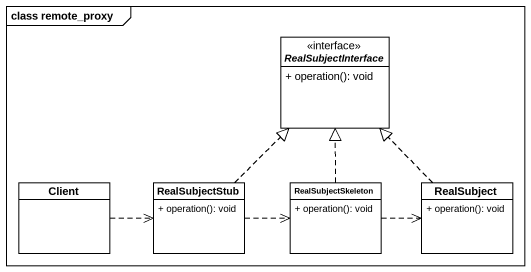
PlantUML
@startuml
mainframe class remote_proxy
hide circle
hide empty members
skinparam classAttributeIconSize 0
interface RealSubjectInterface {
  + operation(): void
}
class Client
class RealSubjectStub {
  + operation(): void
}
class RealSubjectSkeleton {
  + operation(): void
}
class RealSubject {
  + operation(): void
}
Client .right.> RealSubjectStub
RealSubjectStub .up.|> RealSubjectInterface
RealSubjectStub .right.> RealSubjectSkeleton
RealSubjectSkeleton .up.|> RealSubjectInterface
RealSubjectSkeleton .right.> RealSubject
RealSubject .up.|> RealSubjectInterface
@enduml
